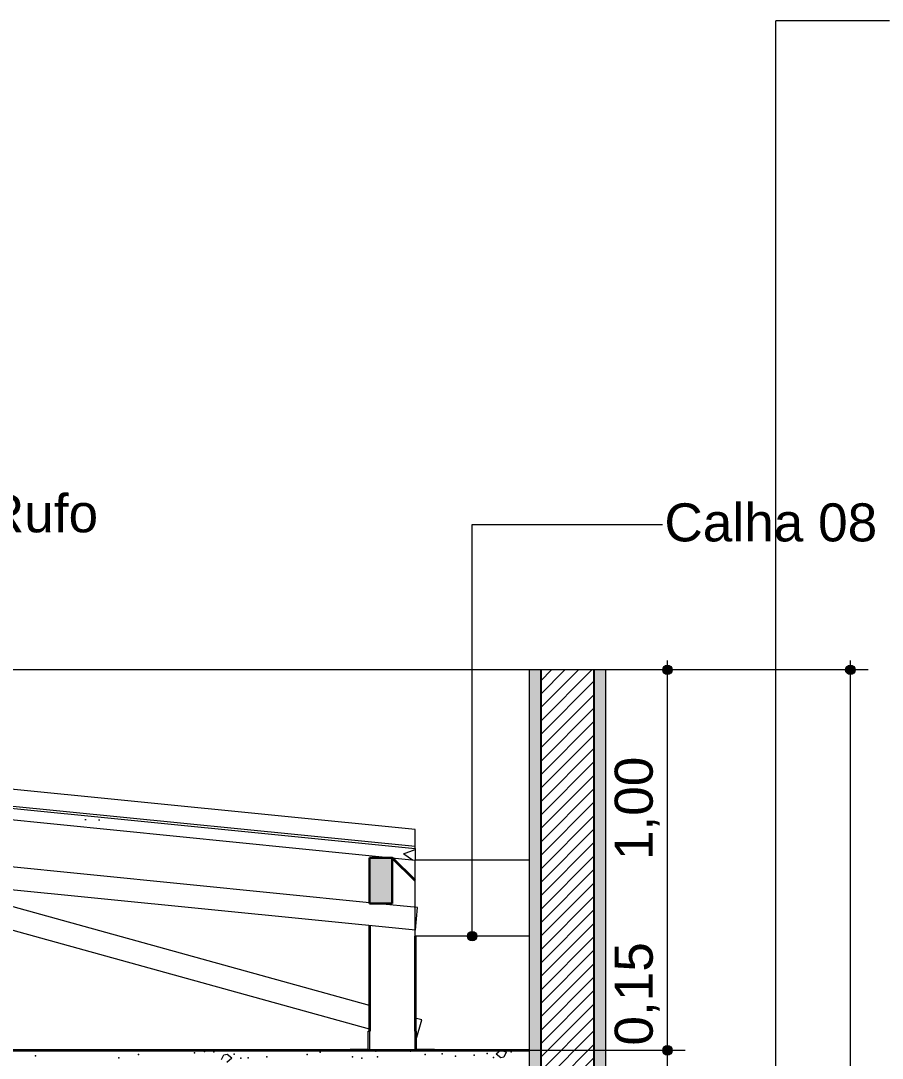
# Model space of a CAD drawing. Header units: metres. Extents: x -77 to 97, y 0 to 6.
# Drawn here: x 43.408 to 45.671, y 3.471 to 6.198 of the extents above; entities that cross this region are included whole.
import ezdxf

# ---------------------------------------------------------------- set-up
doc = ezdxf.new("R2010")
doc.units = ezdxf.units.M
doc.header["$MEASUREMENT"] = 0
doc.linetypes.add('broken', pattern=[2.46944, 1.41111, -1.05833])
for name, color, linetype in [('COTAS CORTE', 7, 'Continuous'), ('LAJES.EST', 7, 'Continuous'), ('NOTAS-LAYOUT.EXEC', 7, 'Continuous'), ('PAREDE CONSTRUIR', 7, 'Continuous'), ('S-BEAM-____-OTLN.IFC Model', 7, 'Continuous')]:
    doc.layers.add(name, color=color, linetype=linetype)
for name, color, linetype, lineweight, true_color in [('COTAS CORTE_Caneta_No__25', 7, 'Continuous', 13, 0x982312), ('ESTRUTURA-COB.EST_Caneta_No__16', 7, 'Continuous', 0, 0xc9c9c9), ('ESTRUTURA-COB.EST_Caneta_No__97', 7, 'Continuous', 5, 0x6b6b6b), ('PAREDE CONSTRUIR_Caneta_No__16', 7, 'Continuous', 0, 0xc9c9c9), ('PILARES.EST_Caneta_No__16', 7, 'Continuous', 0, 0xc9c9c9), ('S-BEAM-____-OTLN.IFC Model_Caneta_No__13', 7, 'Continuous', 0, 0xaaaaaa)]:
    doc.layers.add(name, color=color, linetype=linetype, lineweight=lineweight, true_color=true_color)
for name, color, linetype, lineweight in [('ESTRUTURA-COB.EST_Caneta_No__10', 7, 'Continuous', 5), ('ESTRUTURA-COB.EST_Caneta_No__241', 7, 'Continuous', 13), ('LAJES.EST_Caneta_No__1', 7, 'Continuous', 35), ('LAJES.EST_Caneta_No__241', 7, 'Continuous', 13), ('NOTAS-LAYOUT.EXEC_Caneta_No__241', 7, 'Continuous', 13), ('NOTAS-LAYOUT.EXEC_Caneta_No__5', 7, 'Continuous', 15), ('PAREDE CONSTRUIR_Caneta_No__241', 7, 'Continuous', 13), ('PAREDE CONSTRUIR_Caneta_No__3', 7, 'Continuous', 25), ('S-BEAM-____-OTLN.IFC Model_Caneta_No__1', 7, 'Continuous', 35), ('S-BEAM-____-OTLN.IFC Model_Caneta_No__2', 7, 'Continuous', 30)]:
    doc.layers.add(name, color=color, linetype=linetype, lineweight=lineweight)
doc.styles.add('ESTILO_GERADO_1', font='arial.ttf')
doc.dimstyles.new('ESTILO_GERADO__10', dxfattribs={"dimtxt": 0.1, "dimasz": 0.0475, "dimexe": 0.18, "dimexo": 0.624631, "dimgap": 0, "dimtad": 1, "dimzin": 0, "dimdsep": 46, "dimtxsty": 'ESTILO_GERADO_1', "dimblk": 'ARROWHEAD_11', "dimblk1": 'ARROWHEAD_11', "dimblk2": 'ARROWHEAD_11', "dimcen": 0.09, "dimclrd": 256, "dimclre": 256, "dimclrt": 256, "dimadec": 0, "dimazin": 0, "dimtfac": 1, "dimtdec": 4, "dimtmove": 0, "dimatfit": 3, "dimfxl": 0, "dimtolj": 1, "dimtzin": 0, "dimarcsym": 0})

# ---------------------------------------------------------------- blocks, each defined once
blk = doc.blocks.new('*X90', base_point=(77.5431, -0.208))
at = {"layer": 'LAJES.EST_Caneta_No__241', "color": 7, "linetype": 'Continuous', "lineweight": 13}
for p, q in [((44.6679, 3.492), (44.6561, 3.4823)), ((44.6728, 3.492), (44.6831, 3.4871)), ((43.9352, 3.4676), (43.9414, 3.4803)), ((43.9414, 3.4803), (43.9496, 3.4823)), ((43.9486, 3.4612), (43.9622, 3.4723)), ((43.9496, 3.4823), (43.9622, 3.4723)), ((44.6687, 3.4723), (44.6561, 3.4823)), ((44.6769, 3.4744), (44.6687, 3.4723)), ((44.6831, 3.4871), (44.6769, 3.4744))]:
    blk.add_line(p, q, dxfattribs=at)
for p in [(44.3894, 3.4908), (43.4458, 3.4772), (43.6655, 3.4722), (43.7166, 3.4813), (43.864, 3.4853), (43.8902, 3.4894), (43.9144, 3.4879), (43.9685, 3.4816), (43.9853, 3.4713), (44.0052, 3.4725), (44.0543, 3.4753), (44.1595, 3.4807), (44.1938, 3.4872), (44.2788, 3.4752), (44.3035, 3.4718), (44.3406, 3.49), (44.3448, 3.4753), (44.4318, 3.4901), (44.4702, 3.4812), (44.5147, 3.4829), (44.5492, 3.4763), (44.5983, 3.4791), (44.633, 3.4833), (44.6498, 3.4731), (44.6962, 3.4878)]:
    blk.add_point(p, dxfattribs=at)
blk = doc.blocks.new('*D107', base_point=(77.5431, -0.208))
at = {"layer": 'COTAS CORTE_Caneta_No__25', "linetype": 'Continuous', "lineweight": 13, "true_color": 0x982312}
for points in [[(45.0939, 3.492), (45.0949, 3.4872), (45.0976, 3.4832), (45.1016, 3.4805), (45.1064, 3.4795), (45.1112, 3.4805), (45.1153, 3.4832), (45.118, 3.4872), (45.1189, 3.492), (45.118, 3.4968), (45.1153, 3.5008), (45.1112, 3.5036), (45.1064, 3.5045), (45.1016, 3.5036), (45.0976, 3.5008), (45.0949, 3.4968)], [(45.0939, 3.342), (45.0949, 3.3372), (45.0976, 3.3332), (45.1016, 3.3305), (45.1064, 3.3295), (45.1112, 3.3305), (45.1153, 3.3332), (45.118, 3.3372), (45.1189, 3.342), (45.118, 3.3468), (45.1153, 3.3508), (45.1112, 3.3536), (45.1064, 3.3545), (45.1016, 3.3536), (45.0976, 3.3508), (45.0949, 3.3468)]]:
    blk.add_hatch(color=24, dxfattribs=at).paths.add_polyline_path(points)
at = {"layer": 'COTAS CORTE_Caneta_No__25', "color": 24, "linetype": 'Continuous', "lineweight": 13, "true_color": 0x982312}
for p, q in [((45.0939, 3.492), (44.4818, 3.492)), ((45.1533, 3.492), (45.1189, 3.492)), ((45.1064, 3.3545), (45.1064, 3.4795)), ((45.0939, 3.342), (44.4818, 3.342)), ((45.1533, 3.342), (45.1189, 3.342))]:
    blk.add_line(p, q, dxfattribs=at)
for centre in [(45.1064, 3.492), (45.1064, 3.342)]:
    blk.add_circle(centre, 0.0125, dxfattribs=at)
blk = doc.blocks.new('ARROWHEAD_11')
at = {"color": 0, "linetype": 'Continuous', "lineweight": 0}
blk.add_line((0, 0), (-1, 0), dxfattribs=at)
at = {"color": 0, "linetype": 'Continuous', "lineweight": 0, "const_width": 0.25, "flags": 128}
blk.add_lwpolyline([(-0.125, 0, 1), (0.125, 0, 1)], format="xyb", close=True, dxfattribs=at)
blk = doc.blocks.new('*D108', base_point=(77.5431, -0.208))
at = {"layer": 'COTAS CORTE_Caneta_No__25', "linetype": 'Continuous', "lineweight": 13, "true_color": 0x982312}
for points in [[(45.0939, 4.492), (45.0949, 4.4872), (45.0976, 4.4832), (45.1016, 4.4805), (45.1064, 4.4795), (45.1112, 4.4805), (45.1153, 4.4832), (45.118, 4.4872), (45.1189, 4.492), (45.118, 4.4968), (45.1153, 4.5008), (45.1112, 4.5036), (45.1064, 4.5045), (45.1016, 4.5036), (45.0976, 4.5008), (45.0949, 4.4968)], [(45.0939, 3.492), (45.0949, 3.4872), (45.0976, 3.4832), (45.1016, 3.4805), (45.1064, 3.4795), (45.1112, 3.4805), (45.1153, 3.4832), (45.118, 3.4872), (45.1189, 3.492), (45.118, 3.4968), (45.1153, 3.5008), (45.1112, 3.5036), (45.1064, 3.5045), (45.1016, 3.5036), (45.0976, 3.5008), (45.0949, 3.4968)]]:
    blk.add_hatch(color=24, dxfattribs=at).paths.add_polyline_path(points)
at = {"layer": 'COTAS CORTE_Caneta_No__25', "color": 24, "linetype": 'Continuous', "lineweight": 13, "true_color": 0x982312}
for p, q in [((45.1064, 4.5045), (45.1064, 4.517)), ((45.0939, 4.492), (44.4818, 4.492)), ((45.1064, 3.5045), (45.1064, 4.4795)), ((45.1533, 4.492), (45.1189, 4.492)), ((45.0939, 3.492), (44.4818, 3.492)), ((45.1533, 3.492), (45.1189, 3.492))]:
    blk.add_line(p, q, dxfattribs=at)
for centre in [(45.1064, 4.492), (45.1064, 3.492)]:
    blk.add_circle(centre, 0.0125, dxfattribs=at)
at = {"layer": 'COTAS CORTE_Caneta_No__25', "color": 24, "lineweight": 13, "true_color": 0x982312, "char_height": 0.1, "attachment_point": 7, "rotation": 90, "style": 'ESTILO_GERADO_1'}
for s, insert in [('\\A1;{\\pql;\\fArial|b0|i0|c0|p0;\\W1.000000;1,00}', (45.0864, 3.992)), ('\\A1;{\\pql;\\fArial|b0|i0|c0|p0;\\W1.000000;0,15}', (45.0864, 3.5045))]:
    blk.add_mtext(s, dxfattribs=dict(at, insert=insert))
blk = doc.blocks.new('*D111', base_point=(77.5431, -0.208))
at = {"layer": 'COTAS CORTE_Caneta_No__25', "linetype": 'Continuous', "lineweight": 13, "true_color": 0x982312}
for points in [[(45.5745, 4.492), (45.5755, 4.4872), (45.5782, 4.4832), (45.5823, 4.4805), (45.587, 4.4795), (45.5918, 4.4805), (45.5959, 4.4832), (45.5986, 4.4872), (45.5995, 4.492), (45.5986, 4.4968), (45.5959, 4.5008), (45.5918, 4.5036), (45.587, 4.5045), (45.5823, 4.5036), (45.5782, 4.5008), (45.5755, 4.4968)], [(45.5745, -0.223), (45.5755, -0.2278), (45.5782, -0.2318), (45.5823, -0.2345), (45.587, -0.2355), (45.5918, -0.2345), (45.5959, -0.2318), (45.5986, -0.2278), (45.5995, -0.223), (45.5986, -0.2182), (45.5959, -0.2142), (45.5918, -0.2114), (45.587, -0.2105), (45.5823, -0.2114), (45.5782, -0.2142), (45.5755, -0.2182)]]:
    blk.add_hatch(color=24, dxfattribs=at).paths.add_polyline_path(points)
at = {"layer": 'COTAS CORTE_Caneta_No__25', "color": 24, "linetype": 'Continuous', "lineweight": 13, "true_color": 0x982312}
for p, q in [((45.587, 4.5045), (45.587, 4.517)), ((45.5745, 4.492), (44.9624, 4.492)), ((45.587, -0.2105), (45.587, 4.4795)), ((45.6339, 4.492), (45.5995, 4.492)), ((45.5745, -0.223), (44.9624, -0.223)), ((45.587, -0.248), (45.587, -0.2355)), ((45.6339, -0.223), (45.5995, -0.223))]:
    blk.add_line(p, q, dxfattribs=at)
for centre in [(45.587, 4.492), (45.587, -0.223)]:
    blk.add_circle(centre, 0.0125, dxfattribs=at)
at = {"layer": 'COTAS CORTE_Caneta_No__25', "color": 24, "lineweight": 13, "true_color": 0x982312, "insert": (45.567, 2.001), "char_height": 0.1, "attachment_point": 7, "rotation": 90, "style": 'ESTILO_GERADO_1'}
blk.add_mtext('\\A1;{\\pql;\\fArial|b0|i0|c0|p0;\\W1.000000;4,72}', dxfattribs=at)
blk = doc.blocks.new('Rótulo_34_3', base_point=(44.5934, 3.7923))
at = {"layer": 'NOTAS-LAYOUT.EXEC', "linetype": 'Continuous', "lineweight": 0, "true_color": 0x000000}
blk.add_hatch(color=18, dxfattribs=at).paths.add_polyline_path([(44.5809, 3.7923), (44.5819, 3.7875), (44.5846, 3.7834), (44.5886, 3.7807), (44.5934, 3.7798), (44.5982, 3.7807), (44.6023, 3.7834), (44.605, 3.7875), (44.6059, 3.7923), (44.605, 3.7971), (44.6023, 3.8011), (44.5982, 3.8038), (44.5934, 3.8048), (44.5886, 3.8038), (44.5846, 3.8011), (44.5819, 3.7971)])
at = {"layer": 'NOTAS-LAYOUT.EXEC_Caneta_No__241', "color": 7, "linetype": 'broken', "lineweight": 13}
for p, q in [((44.5934, 3.8048), (44.5934, 4.8739)), ((44.5934, 4.8739), (45.0934, 4.8739))]:
    blk.add_line(p, q, dxfattribs=at)
at = {"layer": 'NOTAS-LAYOUT.EXEC_Caneta_No__5', "color": 7, "linetype": 'Continuous', "lineweight": 15}
blk.add_circle((44.5934, 3.7923), 0.0125, dxfattribs=at)
at = {"layer": 'NOTAS-LAYOUT.EXEC_Caneta_No__241', "color": 7, "lineweight": 13, "insert": (45.0984, 4.9297), "char_height": 0.1, "attachment_point": 1, "style": 'ESTILO_GERADO_1'}
blk.add_mtext('\\A1;{\\pql;\\pt0,241;\\fArial|b0|i0|c0|p0;\\W1.000000;Calha 08\\fArial|b0|i0|c0|p0;\\W1.000000;\\A1{\\H.66x;\\S^  ;}\\fArial|b0|i0|c0|p0;\\W1.000000;\\fArial|b0|i0|c0|p0;\\W1.000000;\\A1{\\H.66x;\\S^  ;}\\fArial|b0|i0|c0|p0;\\W1.000000;\\fArial|b0|i0|c0|p0;\\W1.000000;\\fArial|b0|i0|c0|p0;\\W1.000000;\\fArial|b0|i0|c0|p0;\\W1.000000;\\fArial|b0|i0|c0|p0;\\W1.000000;\\fArial|b0|i0|c0|p0;\\W1.000000;\\fArial|b0|i0|c0|p0;\\W1.000000;\\A1{\\H.66x;\\S^  ;}\\fArial|b0|i0|c0|p0;\\W1.000000;\\fArial|b0|i0|c0|p0;\\W1.000000;\\A1{\\H.66x;\\S^  ;}\\fArial|b0|i0|c0|p0;\\W1.000000;\\fArial|b0|i0|c0|p0;\\W1.000000;\\fArial|b0|i0|c0|p0;\\W1.000000;\\fArial|b0|i0|c0|p0;\\W1.000000;\\fArial|b0|i0|c0|p0;\\W1.000000;\\fArial|b0|i0|c0|p0;\\W1.000000;\\fArial|b0|i0|c0|p0;\\W1.000000;\\A1{\\H.66x;\\S^  ;}\\fArial|b0|i0|c0|p0;\\W1.000000;\\fArial|b0|i0|c0|p0;\\W1.000000;\\A1{\\H.66x;\\S^  ;}\\fArial|b0|i0|c0|p0;\\W1.000000;\\fArial|b0|i0|c0|p0;\\W1.000000;\\fArial|b0|i0|c0|p0;\\W1.000000;\\fArial|b0|i0|c0|p0;\\W1.000000;\\fArial|b0|i0|c0|p0;\\W1.000000;\\fArial|b0|i0|c0|p0;\\W1.000000;\\fArial|b0|i0|c0|p0;\\W1.000000;\\A1{\\H.66x;\\S^  ;}\\fArial|b0|i0|c0|p0;\\W1.000000;\\fArial|b0|i0|c0|p0;\\W1.000000;\\A1{\\H.66x;\\S^  ;}\\fArial|b0|i0|c0|p0;\\W1.000000;\\fArial|b0|i0|c0|p0;\\W1.000000;\\fArial|b0|i0|c0|p0;\\W1.000000;\\fArial|b0|i0|c0|p0;\\W1.000000;\\fArial|b0|i0|c0|p0;\\W1.000000;\\fArial|b0|i0|c0|p0;\\W1.000000;\\fArial|b0|i0|c0|p0;\\W1.000000;\\A1{\\H.66x;\\S^  ;}\\fArial|b0|i0|c0|p0;\\W1.000000;\\fArial|b0|i0|c0|p0;\\W1.000000;\\A1{\\H.66x;\\S^  ;}\\fArial|b0|i0|c0|p0;\\W1.000000;\\fArial|b0|i0|c0|p0;\\W1.000000;\\fArial|b0|i0|c0|p0;\\W1.000000;\\fArial|b0|i0|c0|p0;\\W1.000000;\\fArial|b0|i0|c0|p0;\\W1.000000;\\fArial|b0|i0|c0|p0;\\W1.000000;\\fArial|b0|i0|c0|p0;\\W1.000000;\\A1{\\H.66x;\\S^  ;}\\fArial|b0|i0|c0|p0;\\W1.000000;}', dxfattribs=at)
blk = doc.blocks.new('Rótulo_35_3', base_point=(42.8107, 4.1907))
at = {"layer": 'NOTAS-LAYOUT.EXEC', "linetype": 'Continuous', "lineweight": 0, "true_color": 0x000000}
blk.add_hatch(color=18, dxfattribs=at).paths.add_polyline_path([(42.7982, 4.1907), (42.7992, 4.1859), (42.8019, 4.1819), (42.8059, 4.1792), (42.8107, 4.1782), (42.8155, 4.1792), (42.8196, 4.1819), (42.8223, 4.1859), (42.8232, 4.1907), (42.8223, 4.1955), (42.8196, 4.1996), (42.8155, 4.2023), (42.8107, 4.2032), (42.8059, 4.2023), (42.8019, 4.1996), (42.7992, 4.1955)])
at = {"layer": 'NOTAS-LAYOUT.EXEC_Caneta_No__241', "color": 7, "linetype": 'broken', "lineweight": 13}
for p, q in [((42.8107, 4.2032), (42.8107, 4.8978)), ((42.8107, 4.8978), (43.3107, 4.8978))]:
    blk.add_line(p, q, dxfattribs=at)
at = {"layer": 'NOTAS-LAYOUT.EXEC_Caneta_No__5', "color": 7, "linetype": 'Continuous', "lineweight": 15}
blk.add_circle((42.8107, 4.1907), 0.0125, dxfattribs=at)
at = {"layer": 'NOTAS-LAYOUT.EXEC_Caneta_No__241', "color": 7, "lineweight": 13, "insert": (43.3157, 4.9536), "char_height": 0.1, "attachment_point": 1, "style": 'ESTILO_GERADO_1'}
blk.add_mtext('\\A1;{\\pql;\\pt0,241;\\fArial|b0|i0|c0|p0;\\W1.000000;Rufo \\fArial|b0|i0|c0|p0;\\W1.000000;\\A1{\\H.66x;\\S^  ;}\\fArial|b0|i0|c0|p0;\\W1.000000;\\fArial|b0|i0|c0|p0;\\W1.000000;\\A1{\\H.66x;\\S^  ;}\\fArial|b0|i0|c0|p0;\\W1.000000;\\fArial|b0|i0|c0|p0;\\W1.000000;\\fArial|b0|i0|c0|p0;\\W1.000000;\\fArial|b0|i0|c0|p0;\\W1.000000;\\fArial|b0|i0|c0|p0;\\W1.000000;\\fArial|b0|i0|c0|p0;\\W1.000000;\\fArial|b0|i0|c0|p0;\\W1.000000;\\A1{\\H.66x;\\S^  ;}\\fArial|b0|i0|c0|p0;\\W1.000000;\\fArial|b0|i0|c0|p0;\\W1.000000;\\A1{\\H.66x;\\S^  ;}\\fArial|b0|i0|c0|p0;\\W1.000000;\\fArial|b0|i0|c0|p0;\\W1.000000;\\fArial|b0|i0|c0|p0;\\W1.000000;\\fArial|b0|i0|c0|p0;\\W1.000000;\\fArial|b0|i0|c0|p0;\\W1.000000;\\fArial|b0|i0|c0|p0;\\W1.000000;\\fArial|b0|i0|c0|p0;\\W1.000000;\\A1{\\H.66x;\\S^  ;}\\fArial|b0|i0|c0|p0;\\W1.000000;\\fArial|b0|i0|c0|p0;\\W1.000000;\\A1{\\H.66x;\\S^  ;}\\fArial|b0|i0|c0|p0;\\W1.000000;\\fArial|b0|i0|c0|p0;\\W1.000000;\\fArial|b0|i0|c0|p0;\\W1.000000;\\fArial|b0|i0|c0|p0;\\W1.000000;\\fArial|b0|i0|c0|p0;\\W1.000000;\\fArial|b0|i0|c0|p0;\\W1.000000;\\fArial|b0|i0|c0|p0;\\W1.000000;\\A1{\\H.66x;\\S^  ;}\\fArial|b0|i0|c0|p0;\\W1.000000;\\fArial|b0|i0|c0|p0;\\W1.000000;\\A1{\\H.66x;\\S^  ;}\\fArial|b0|i0|c0|p0;\\W1.000000;\\fArial|b0|i0|c0|p0;\\W1.000000;\\fArial|b0|i0|c0|p0;\\W1.000000;\\fArial|b0|i0|c0|p0;\\W1.000000;\\fArial|b0|i0|c0|p0;\\W1.000000;\\fArial|b0|i0|c0|p0;\\W1.000000;\\fArial|b0|i0|c0|p0;\\W1.000000;\\A1{\\H.66x;\\S^  ;}\\fArial|b0|i0|c0|p0;\\W1.000000;\\fArial|b0|i0|c0|p0;\\W1.000000;\\A1{\\H.66x;\\S^  ;}\\fArial|b0|i0|c0|p0;\\W1.000000;\\fArial|b0|i0|c0|p0;\\W1.000000;\\fArial|b0|i0|c0|p0;\\W1.000000;\\fArial|b0|i0|c0|p0;\\W1.000000;\\fArial|b0|i0|c0|p0;\\W1.000000;\\fArial|b0|i0|c0|p0;\\W1.000000;\\fArial|b0|i0|c0|p0;\\W1.000000;\\A1{\\H.66x;\\S^  ;}\\fArial|b0|i0|c0|p0;\\W1.000000;}', dxfattribs=at)

msp = doc.modelspace()

# ---------------------------------------------------------------- hatches: boundary and pattern name
at = {"layer": 'ESTRUTURA-COB.EST_Caneta_No__97', "linetype": 'Continuous', "lineweight": 5, "true_color": 0x6b6b6b}
h = msp.add_hatch(dxfattribs=at)
h.set_pattern_fill('AR_CONC_0003', color=251, style=0, pattern_type=2)
h.set_pattern_definition([(50, (77.5431, -0.208), (-0.546554, 0.047817), [0.05715, -0.62865]), (355, (77.5431, -0.208), (-0.10573, 0.5731705), [0.04572, -0.502922]), (100.4514, (77.58866, -0.212), (0.440824, 0.525353), [0.04857, -0.534271]), (46.1842, (77.5431, -0.0556), (-0.813237, 0.126127), [0.085725, -0.942975]), (96.6356, (77.6109, -0.0661), (0.712212, 0.742278), [0.072855, -0.801407]), (351.1842, (77.5431, -0.0556), (0.712212, 0.742278), [0.06858, -0.75438]), (21, (77.6193, -0.0937), (-0.454843, 0.3067956), [0.05715, -0.62865]), (326, (77.6193, -0.0937), (0.185406, 0.552564), [0.04572, -0.50292]), (71.4514, (77.6572, -0.11926), (0.640249, 0.245768), [0.04857, -0.53427]), (37.5, (77.54311, -0.208), (0.0092658, 0.2536651), [0, -0.496824, 0, -0.51054, 0, -0.504825]), (7.5, (77.5431, -0.208), (0.200459, 0.3005417), [0, -0.291084, 0, -0.485394, 0, -0.192405]), (327.5, (77.37319, -0.208), (-0.4067718, 0.0171862), [0, -0.1905, 0, -0.59436, 0, -0.78867]), (317.5, (77.297, -0.208), (0.4443875, 0.0762795), [0, -0.24765, 0, -0.394716, 0, -0.56007])])
h.paths.add_polyline_path([(40.0932, 4.4273), (44.4434, 3.9923), (44.4434, 4.0224), (40.0932, 4.4575)])
at = {"layer": 'PAREDE CONSTRUIR', "linetype": 'Continuous', "lineweight": 0, "true_color": 0xffffff}
for points in [[(44.7434, 4.492), (44.7434, 3.042), (44.7734, 3.042), (44.7734, 4.492)], [(44.9434, 4.492), (44.9134, 4.492), (44.9134, 3.042), (44.9434, 3.042)]]:
    msp.add_hatch(color=7, dxfattribs=at).paths.add_polyline_path(points)
at = {"layer": 'PAREDE CONSTRUIR', "linetype": 'Continuous', "lineweight": 0, "true_color": 0x000000}
h = msp.add_hatch(dxfattribs=at)
h.set_pattern_fill('common_brick_0003', color=18, style=0, pattern_type=2)
h.set_pattern_definition([(45, (77.543113, -0.207991), (-0.01767767, 0.01767767), [])])
h.paths.add_polyline_path([(44.7734, 3.042), (44.9134, 3.042), (44.9134, 4.492), (44.7734, 4.492)])
at = {"layer": 'S-BEAM-____-OTLN.IFC Model', "linetype": 'Continuous', "lineweight": 0, "true_color": 0x000000}
msp.add_hatch(color=18, dxfattribs=at).paths.add_polyline_path([(44.3234, 3.8783), (44.3834, 3.8783), (44.3834, 3.9983), (44.3234, 3.9983)])

# ---------------------------------------------------------------- linework, layer by layer
at = {"layer": 'ESTRUTURA-COB.EST_Caneta_No__10', "color": 7, "linetype": 'Continuous', "lineweight": 5}
for p, q in [((44.4434, 3.7923), (44.4434, 3.9923)), ((44.7434, 3.7923), (44.4434, 3.7923))]:
    msp.add_line(p, q, dxfattribs=at)
at = {"layer": 'ESTRUTURA-COB.EST_Caneta_No__16', "color": 9, "linetype": 'Continuous', "lineweight": 0, "true_color": 0xc9c9c9}
for p, q in [((44.4434, 4.0727), (43.3359, 4.1834)), ((44.4434, 4.0275), (43.3692, 4.1349)), ((44.4434, 4.0275), (44.4434, 4.0727)), ((44.4434, 4.0224), (44.4434, 4.0275)), ((44.7434, 3.9923), (44.4434, 3.9923))]:
    msp.add_line(p, q, dxfattribs=at)
at = {"layer": 'ESTRUTURA-COB.EST_Caneta_No__241', "color": 7, "linetype": 'Continuous', "lineweight": 13}
for p, q in [((40.1932, 4.4475), (44.4434, 4.0224)), ((40.0932, 4.4273), (44.4434, 3.9923)), ((44.4434, 4.0224), (44.4434, 3.9923))]:
    msp.add_line(p, q, dxfattribs=at)
at = {"layer": 'LAJES.EST_Caneta_No__1', "color": 7, "linetype": 'Continuous', "lineweight": 35}
msp.add_line((44.7434, 3.492), (35.4429, 3.492), dxfattribs=at)
at = {"layer": 'PAREDE CONSTRUIR_Caneta_No__16', "color": 9, "linetype": 'Continuous', "lineweight": 0, "true_color": 0xc9c9c9}
msp.add_line((44.7434, 4.492), (41.0394, 4.492), dxfattribs=at)
at = {"layer": 'PAREDE CONSTRUIR_Caneta_No__241', "color": 7, "linetype": 'Continuous', "lineweight": 13}
for p, q in [((44.7434, 4.492), (44.7434, 3.9923)), ((44.9434, 4.492), (44.9434, 3.042)), ((44.7434, 3.9923), (44.7434, 3.7923)), ((44.7434, 3.7923), (44.7434, 3.492)), ((44.7434, 3.492), (44.7434, 3.342))]:
    msp.add_line(p, q, dxfattribs=at)
at = {"layer": 'PAREDE CONSTRUIR_Caneta_No__241', "color": 7, "linetype": 'Continuous', "lineweight": 13, "flags": 128}
msp.add_lwpolyline([(44.9434, 4.492), (44.9134, 4.492), (44.7734, 4.492), (44.7434, 4.492)], dxfattribs=at)
at = {"layer": 'PAREDE CONSTRUIR_Caneta_No__3', "color": 7, "linetype": 'Continuous', "lineweight": 25}
for p, q in [((44.7734, 4.492), (44.7734, 3.042)), ((44.9134, 4.492), (44.9134, 3.042))]:
    msp.add_line(p, q, dxfattribs=at)
at = {"layer": 'PILARES.EST_Caneta_No__16', "color": 9, "linetype": 'Continuous', "lineweight": 0, "true_color": 0xc9c9c9}
for p, q in [((45.3908, 5.742), (45.3908, 6.1982)), ((45.3946, 6.1982), (45.3908, 6.1982)), ((45.406, 6.1982), (45.3946, 6.1982)), ((45.425, 6.1982), (45.406, 6.1982)), ((45.4515, 6.1982), (45.425, 6.1982)), ((45.4853, 6.1982), (45.4515, 6.1982)), ((45.5263, 6.1982), (45.4853, 6.1982)), ((45.5742, 6.1982), (45.5263, 6.1982)), ((45.6289, 6.1982), (45.5742, 6.1982)), ((45.69, 6.1982), (45.6289, 6.1982)), ((45.3908, 4.542), (45.3908, 5.742)), ((45.3908, 3.342), (45.3908, 4.542))]:
    msp.add_line(p, q, dxfattribs=at)
at = {"layer": 'S-BEAM-____-OTLN.IFC Model_Caneta_No__1', "color": 7, "linetype": 'Continuous', "lineweight": 35}
for p, q in [((44.4434, 3.9383), (44.3834, 3.9983)), ((44.3234, 3.8197), (44.3234, 3.5428)), ((44.4434, 3.7923), (44.4434, 3.5428))]:
    msp.add_line(p, q, dxfattribs=at)
at = {"layer": 'S-BEAM-____-OTLN.IFC Model_Caneta_No__13', "color": 253, "linetype": 'Continuous', "lineweight": 0, "true_color": 0xaaaaaa}
for p, q in [((44.3234, 3.88), (42.7898, 4.0334)), ((44.4442, 3.8076), (42.7773, 3.9743)), ((44.3234, 3.5478), (42.8939, 3.943)), ((44.3234, 3.61), (43.1353, 3.9385)), ((44.4502, 3.8673), (44.3405, 3.8783)), ((44.4442, 3.8076), (44.4502, 3.8673)), ((44.4609, 3.572), (44.4434, 3.5768)), ((44.4466, 3.5205), (44.4609, 3.572)), ((44.3202, 3.5428), (44.3234, 3.5428)), ((44.3202, 3.4952), (44.3202, 3.5428)), ((44.3234, 3.5428), (44.3234, 3.492)), ((44.4434, 3.5428), (44.4466, 3.5428)), ((44.4434, 3.492), (44.4434, 3.5428)), ((44.4466, 3.5428), (44.4466, 3.4952)), ((44.2726, 3.4952), (44.3202, 3.4952)), ((44.2726, 3.492), (44.2726, 3.4952)), ((44.4466, 3.4952), (44.4942, 3.4952)), ((44.4942, 3.4952), (44.4942, 3.492))]:
    msp.add_line(p, q, dxfattribs=at)
at = {"layer": 'S-BEAM-____-OTLN.IFC Model_Caneta_No__2', "color": 7, "linetype": 'Continuous', "lineweight": 30}
for p, q in [((44.3234, 3.9983), (44.3234, 3.8783)), ((44.3834, 3.9983), (44.3234, 3.9983)), ((44.3834, 3.9983), (44.3834, 3.8783)), ((44.3834, 3.8783), (44.3234, 3.8783))]:
    msp.add_line(p, q, dxfattribs=at)

# ---------------------------------------------------------------- block references
at = {"layer": 'LAJES.EST', "lineweight": 0}
msp.add_blockref('*X90', (77.5431, -0.208), dxfattribs=at)
at = {"layer": 'NOTAS-LAYOUT.EXEC', "color": 7, "linetype": 'broken', "lineweight": 13}
for name, p in [('Rótulo_35_3', (42.8107, 4.1907)), ('Rótulo_34_3', (44.5934, 3.7923))]:
    msp.add_blockref(name, p, dxfattribs=at)

# ---------------------------------------------------------------- dimensions: what is measured, and where the dimension line sits
at = {"layer": 'COTAS CORTE', "color": 24, "linetype": 'Continuous', "lineweight": 13, "true_color": 0x982312}
for base, p1, p2, picture, middle in [((45.1064, 4.492), (31.093, 3.492), (44.9434, 4.492), '*D108', (45.0364, 4.1215)), ((45.5870364065, 4.4920086657), (44.9434193438, -0.2229913343), (44.9434193438, 4.4920086657), '*D111', (45.5170364062, 2.1305066805)), ((45.1064, 3.492), (31.093, 3.342), (31.093, 3.492), '*D107', (45.0364, 3.634))]:
    dim = msp.add_linear_dim(base=base, p1=p1, p2=p2, angle=90, dimstyle='ESTILO_GERADO__10', dxfattribs=at)
    dim.commit()
    dim.dimension.update_dxf_attribs({"geometry": picture, "text_midpoint": middle, "dimtype": 160, "text_rotation": 90})

doc.saveas('drawing.dxf')
